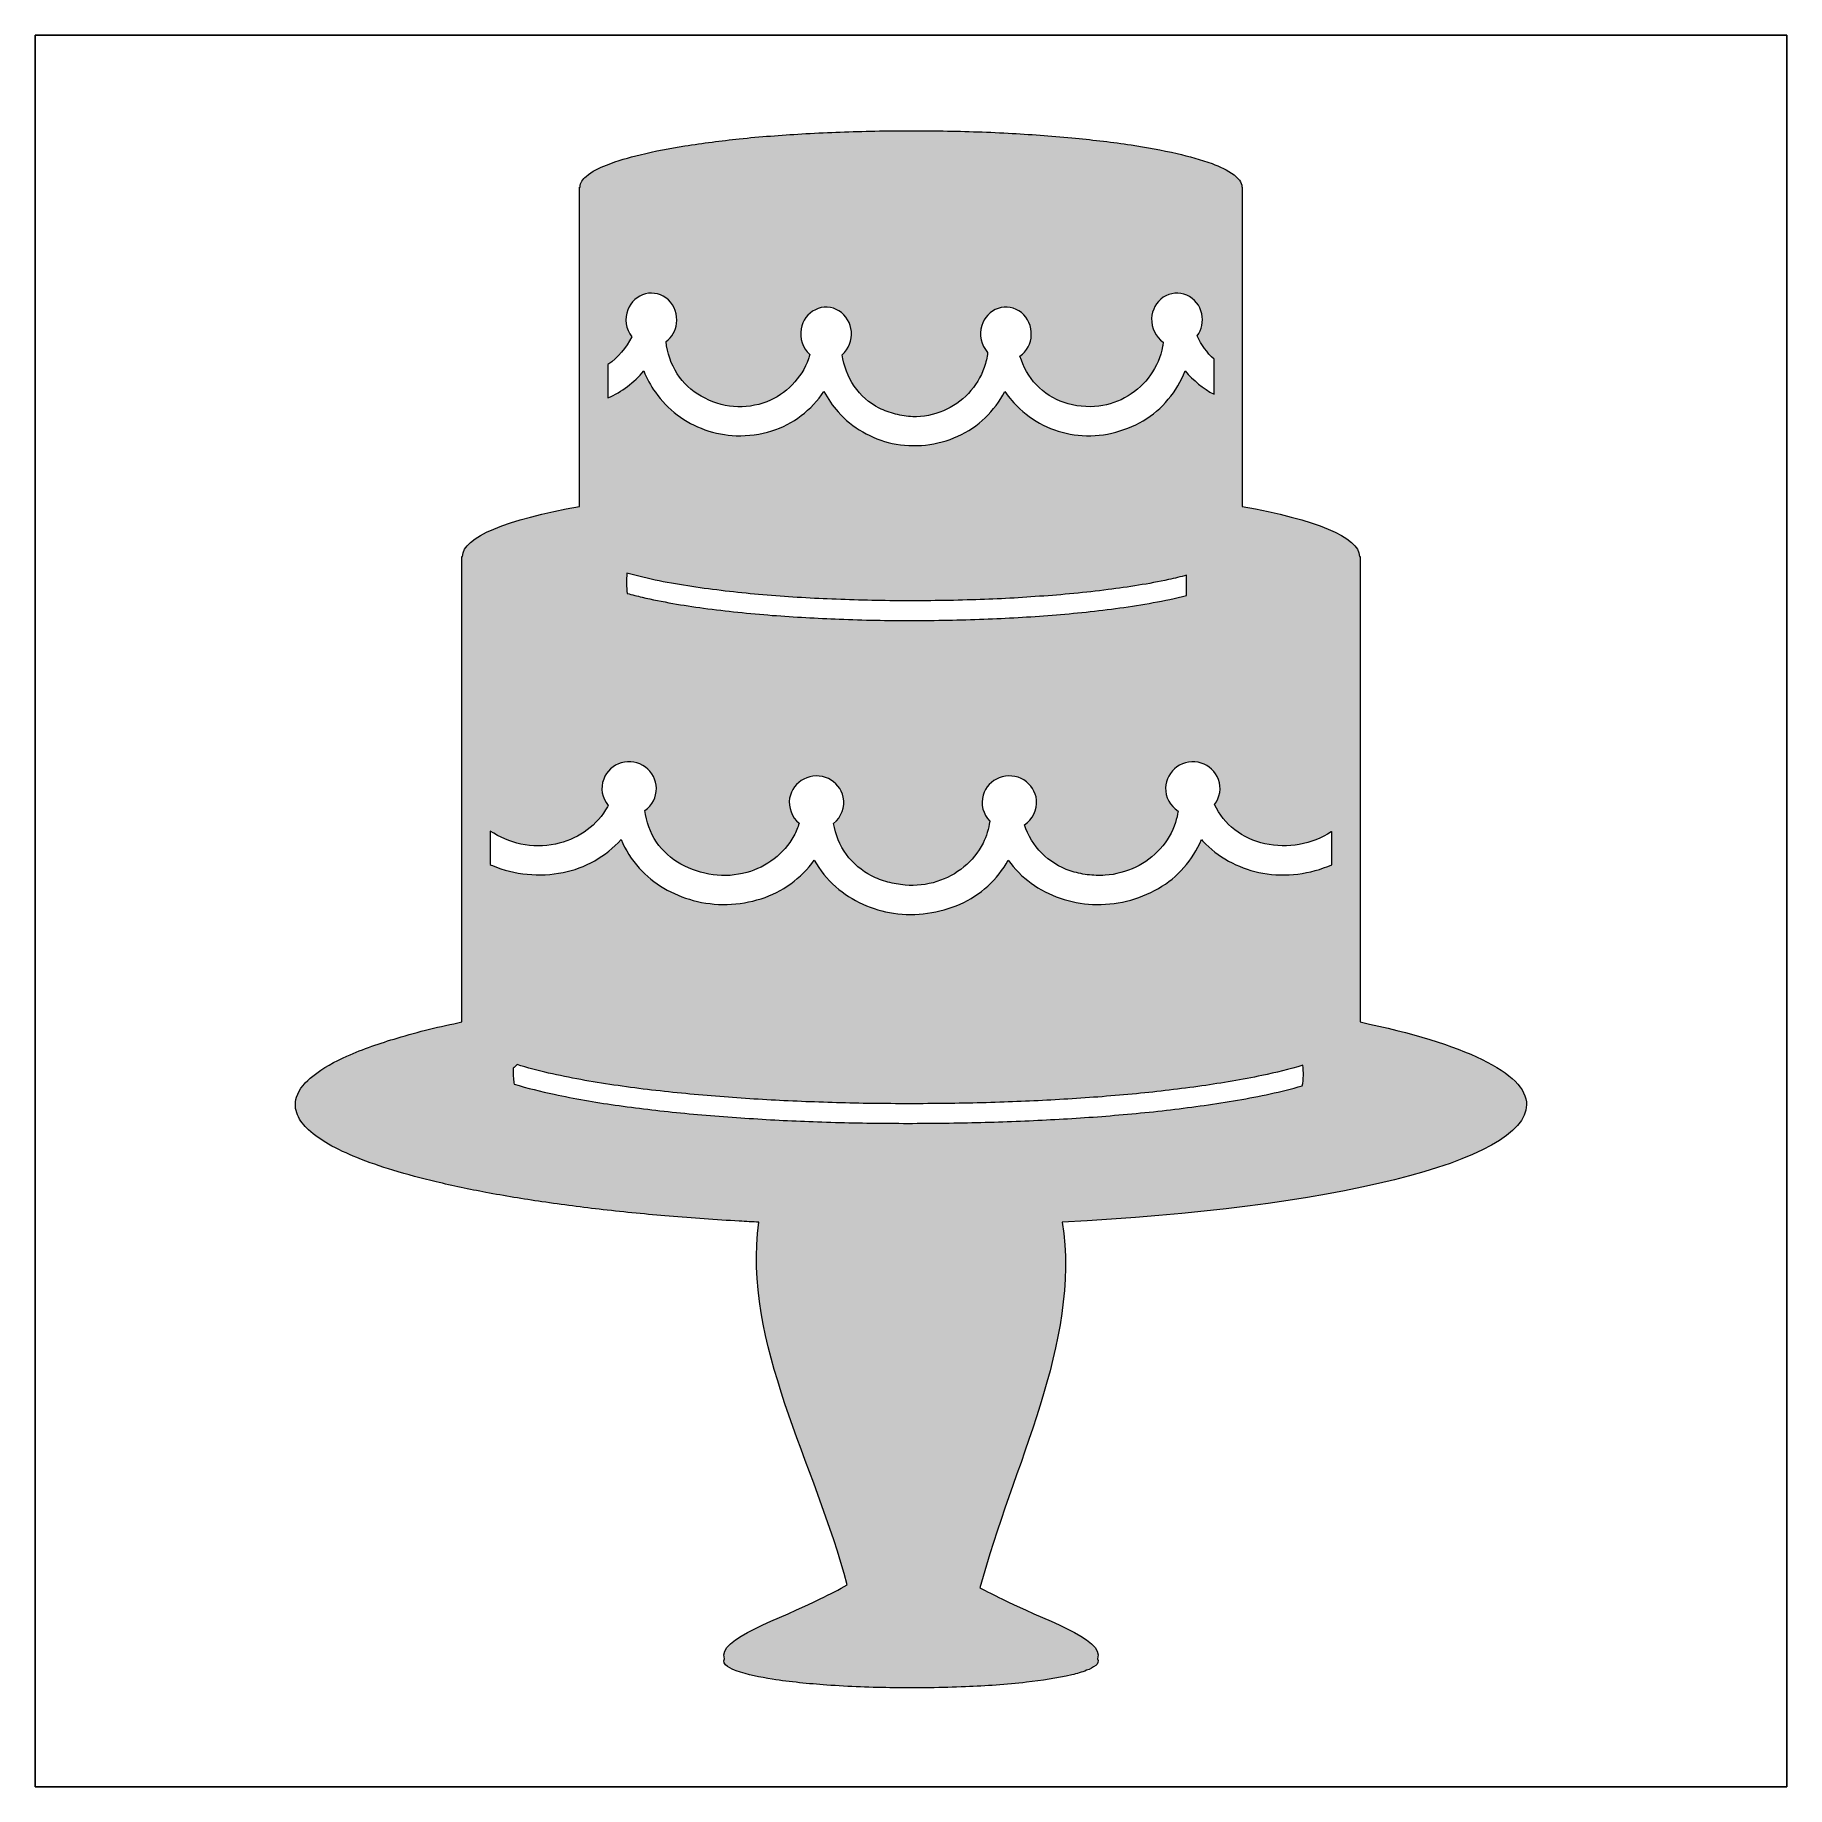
# Model space of a CAD drawing. Header units: inches. Extents: x 0 to 114, y 0 to 114.
import ezdxf

# ---------------------------------------------------------------- set-up
doc = ezdxf.new("R2010")
doc.units = ezdxf.units.IN
doc.header["$MEASUREMENT"] = 0
doc.layers.add('Image Background', color=7, linetype='Continuous')
doc.layers.add('Layer 1', color=7, linetype='Continuous')
picture_1 = doc.add_image_def('image1.png', size_in_pixel=(1350, 1350))

msp = doc.modelspace()

# ---------------------------------------------------------------- hatches: boundary and pattern name
at = {"layer": 'Layer 1', "true_color": 0x553f19}
h = msp.add_hatch(color=49, dxfattribs=at)
h.dxf.hatch_style = 2
edge = h.paths.add_edge_path()
edge.add_spline(control_points=[(86.45, 49.91), (86.45, 49.91), (86.45, 56.25), (86.45, 56.25), (86.45, 56.25), (86.45, 61.3), (86.45, 61.3), (86.45, 61.3), (86.45, 64.54), (86.45, 64.54), (86.45, 64.54), (86.45, 68.71), (86.45, 68.71), (86.45, 68.71), (86.45, 80.28), (86.45, 80.28), (86.45, 80.28), (86.41, 80.28), (86.41, 80.28), (86.41, 81.54), (83.51, 82.69), (78.76, 83.55), (78.76, 83.55), (78.76, 84.16), (78.76, 84.16), (78.76, 84.16), (78.76, 90.2), (78.76, 90.2), (78.76, 90.2), (78.76, 92.15), (78.76, 92.15), (78.76, 92.15), (78.76, 96.62), (78.76, 96.62), (78.76, 96.62), (78.76, 104.38), (78.76, 104.38), (78.76, 104.38), (78.74, 104.38), (78.74, 104.38), (78.74, 104.71), (78.48, 104.98), (78.23, 105.17), (77.8, 105.5), (77.29, 105.72), (76.79, 105.91), (76.05, 106.18), (75.28, 106.39), (74.51, 106.57), (73.52, 106.79), (72.51, 106.97), (71.51, 107.13), (70.31, 107.31), (69.1, 107.45), (67.89, 107.57), (66.52, 107.71), (65.14, 107.81), (63.76, 107.88), (62.26, 107.97), (60.75, 108.02), (59.24, 108.04), (57.66, 108.07), (56.08, 108.06), (54.5, 108.03), (53, 108), (51.51, 107.94), (50.02, 107.85), (48.66, 107.77), (47.3, 107.67), (45.95, 107.53), (44.76, 107.4), (43.57, 107.25), (42.4, 107.07), (41.42, 106.91), (40.44, 106.73), (39.48, 106.49), (38.74, 106.31), (38, 106.11), (37.29, 105.82), (36.82, 105.64), (36.34, 105.42), (35.95, 105.08), (35.75, 104.9), (35.56, 104.66), (35.56, 104.38), (35.56, 104.38), (35.53, 104.38), (35.53, 104.38), (35.53, 104.38), (35.53, 95.94), (35.53, 95.94), (35.53, 95.94), (35.53, 92.06), (35.53, 92.06), (35.53, 92.06), (35.53, 90.14), (35.53, 90.14), (35.53, 90.14), (35.53, 83.55), (35.53, 83.55), (30.78, 82.69), (27.89, 81.54), (27.89, 80.28), (27.89, 80.28), (27.85, 80.28), (27.85, 80.28), (27.85, 80.28), (27.85, 68.03), (27.85, 68.03), (27.85, 68.03), (27.85, 64.62), (27.85, 64.62), (27.85, 64.62), (27.85, 61.34), (27.85, 61.34), (27.85, 61.34), (27.85, 55.57), (27.85, 55.57), (27.85, 55.57), (27.85, 49.91), (27.85, 49.91), (26.43, 49.62), (25.02, 49.28), (23.63, 48.86), (22.51, 48.53), (21.41, 48.15), (20.35, 47.68), (19.56, 47.33), (18.79, 46.92), (18.12, 46.38), (17.67, 46.02), (17.23, 45.56), (17.06, 45), (16.94, 44.61), (16.97, 44.21), (17.12, 43.85), (17.28, 43.47), (17.55, 43.15), (17.84, 42.87), (18.24, 42.51), (18.69, 42.21), (19.15, 41.94), (19.74, 41.6), (20.36, 41.32), (21, 41.06), (21.77, 40.75), (22.56, 40.48), (23.35, 40.24), (24.28, 39.95), (25.23, 39.7), (26.17, 39.48), (27.25, 39.22), (28.34, 38.99), (29.42, 38.79), (30.63, 38.56), (31.85, 38.36), (33.07, 38.18), (34.4, 37.99), (35.73, 37.82), (37.06, 37.66), (38.5, 37.5), (39.93, 37.36), (41.37, 37.24), (42.9, 37.11), (44.42, 37), (45.95, 36.92), (46.38, 36.89), (46.81, 36.87), (47.23, 36.85), (46.11, 29.01), (50.96, 20.99), (52.98, 13.19), (52.47, 12.89), (51.89, 12.58), (51.22, 12.28), (48.75, 10.98), (44.43, 9.67), (44.99, 8.37), (44.74, 7.96), (45.49, 7.68), (45.75, 7.58), (46.5, 7.3), (47.31, 7.16), (48.1, 7.03), (49.28, 6.85), (50.46, 6.73), (51.65, 6.65), (53.11, 6.54), (54.58, 6.49), (56.05, 6.47), (57.6, 6.45), (59.16, 6.47), (60.71, 6.54), (62.04, 6.59), (63.37, 6.68), (64.69, 6.83), (65.68, 6.95), (66.67, 7.08), (67.64, 7.31), (67.97, 7.39), (68.29, 7.48), (68.61, 7.61), (68.82, 7.69), (69.03, 7.78), (69.2, 7.93), (69.33, 8.04), (69.41, 8.2), (69.31, 8.37), (69.87, 9.67), (65.55, 10.98), (63.08, 12.28), (62.55, 12.52), (62.08, 12.76), (61.65, 13), (63.73, 20.85), (68.25, 28.95), (67.02, 36.85), (84.43, 37.71), (97.31, 40.81), (97.31, 44.51), (97.31, 46.6), (93.19, 48.5), (86.45, 49.91)], knot_values=[0, 0, 0, 0, 1, 1, 1, 2, 2, 2, 3, 3, 3, 4, 4, 4, 5, 5, 5, 6, 6, 6, 7, 7, 7, 8, 8, 8, 9, 9, 9, 10, 10, 10, 11, 11, 11, 12, 12, 12, 13, 13, 13, 14, 14, 14, 15, 15, 15, 16, 16, 16, 17, 17, 17, 18, 18, 18, 19, 19, 19, 20, 20, 20, 21, 21, 21, 22, 22, 22, 23, 23, 23, 24, 24, 24, 25, 25, 25, 26, 26, 26, 27, 27, 27, 28, 28, 28, 29, 29, 29, 30, 30, 30, 31, 31, 31, 32, 32, 32, 33, 33, 33, 34, 34, 34, 35, 35, 35, 36, 36, 36, 37, 37, 37, 38, 38, 38, 39, 39, 39, 40, 40, 40, 41, 41, 41, 42, 42, 42, 43, 43, 43, 44, 44, 44, 45, 45, 45, 46, 46, 46, 47, 47, 47, 48, 48, 48, 49, 49, 49, 50, 50, 50, 51, 51, 51, 52, 52, 52, 53, 53, 53, 54, 54, 54, 55, 55, 55, 56, 56, 56, 57, 57, 57, 58, 58, 58, 59, 59, 59, 60, 60, 60, 61, 61, 61, 62, 62, 62, 63, 63, 63, 64, 64, 64, 65, 65, 65, 66, 66, 66, 67, 67, 67, 68, 68, 68, 69, 69, 69, 70, 70, 70, 71, 71, 71, 72, 72, 72, 73, 73, 73, 74, 74, 74, 74], degree=3, periodic=1)
edge = h.paths.add_edge_path()
edge.add_spline(control_points=[(38.93, 94.61), (38.54, 95.11), (38.45, 95.8), (38.68, 96.38), (38.87, 96.88), (39.3, 97.28), (39.82, 97.42), (40.35, 97.55), (40.92, 97.39), (41.32, 97.02), (41.73, 96.63), (41.93, 96.05), (41.85, 95.49), (41.8, 95.02), (41.55, 94.58), (41.17, 94.3), (41.25, 93.56), (41.49, 92.83), (41.9, 92.2), (42.29, 91.6), (42.83, 91.08), (43.47, 90.73), (44.12, 90.37), (44.84, 90.12), (45.58, 90.06), (46.31, 90), (47.05, 90.11), (47.74, 90.37), (49, 90.87), (50.01, 91.9), (50.46, 93.18), (50.49, 93.27), (50.53, 93.37), (50.55, 93.46), (50.08, 93.87), (49.87, 94.52), (49.98, 95.13), (50.08, 95.66), (50.42, 96.14), (50.91, 96.38), (51.4, 96.63), (51.99, 96.59), (52.45, 96.31), (52.92, 96.02), (53.22, 95.5), (53.26, 94.96), (53.31, 94.39), (53.09, 93.81), (52.65, 93.44), (52.77, 92.72), (53.03, 92), (53.45, 91.39), (53.86, 90.79), (54.43, 90.29), (55.08, 89.96), (55.41, 89.79), (55.78, 89.67), (56.14, 89.57), (56.51, 89.47), (56.88, 89.41), (57.26, 89.4), (57.95, 89.38), (58.63, 89.51), (59.26, 89.78), (60.5, 90.3), (61.49, 91.34), (61.93, 92.62), (62.04, 92.94), (62.11, 93.26), (62.15, 93.59), (61.72, 94.06), (61.58, 94.74), (61.77, 95.34), (61.93, 95.86), (62.32, 96.29), (62.83, 96.46), (63.35, 96.64), (63.93, 96.53), (64.35, 96.19), (64.79, 95.84), (65.02, 95.28), (65, 94.73), (64.98, 94.18), (64.71, 93.66), (64.26, 93.35), (64.48, 92.66), (64.83, 92), (65.33, 91.47), (65.83, 90.95), (66.46, 90.54), (67.14, 90.32), (67.86, 90.08), (68.65, 89.99), (69.41, 90.09), (70.08, 90.17), (70.73, 90.4), (71.31, 90.75), (72.47, 91.45), (73.31, 92.64), (73.56, 93.98), (73.58, 94.07), (73.59, 94.16), (73.61, 94.26), (73.1, 94.6), (72.82, 95.2), (72.85, 95.81), (72.88, 96.36), (73.15, 96.88), (73.61, 97.19), (74.06, 97.49), (74.65, 97.55), (75.15, 97.33), (75.65, 97.11), (76.01, 96.64), (76.12, 96.11), (76.23, 95.62), (76.13, 95.08), (75.83, 94.67), (76.09, 94.1), (76.46, 93.57), (76.92, 93.15), (76.92, 93.15), (76.92, 90.86), (76.92, 90.86), (76.21, 91.24), (75.57, 91.76), (75.04, 92.39), (74.51, 91.05), (73.54, 89.86), (72.3, 89.14), (71.02, 88.39), (69.53, 88.03), (68.05, 88.19), (66.64, 88.34), (65.29, 88.94), (64.25, 89.91), (63.88, 90.25), (63.56, 90.63), (63.28, 91.05), (62.62, 89.78), (61.53, 88.7), (60.21, 88.12), (58.86, 87.53), (57.36, 87.35), (55.92, 87.66), (54.57, 87.96), (53.32, 88.67), (52.4, 89.71), (52.04, 90.11), (51.72, 90.57), (51.47, 91.05), (50.67, 89.85), (49.45, 88.89), (48.07, 88.47), (47.32, 88.25), (46.53, 88.13), (45.75, 88.16), (45.06, 88.18), (44.36, 88.31), (43.71, 88.55), (42.41, 89.01), (41.27, 89.86), (40.47, 90.99), (40.16, 91.42), (39.91, 91.89), (39.72, 92.39), (39.08, 91.63), (38.28, 91.02), (37.38, 90.63), (37.38, 90.63), (37.38, 92.81), (37.38, 92.81), (38.04, 93.26), (38.58, 93.89), (38.93, 94.61)], knot_values=[0, 0, 0, 0, 1, 1, 1, 2, 2, 2, 3, 3, 3, 4, 4, 4, 5, 5, 5, 6, 6, 6, 7, 7, 7, 8, 8, 8, 9, 9, 9, 10, 10, 10, 11, 11, 11, 12, 12, 12, 13, 13, 13, 14, 14, 14, 15, 15, 15, 16, 16, 16, 17, 17, 17, 18, 18, 18, 19, 19, 19, 20, 20, 20, 21, 21, 21, 22, 22, 22, 23, 23, 23, 24, 24, 24, 25, 25, 25, 26, 26, 26, 27, 27, 27, 28, 28, 28, 29, 29, 29, 30, 30, 30, 31, 31, 31, 32, 32, 32, 33, 33, 33, 34, 34, 34, 35, 35, 35, 36, 36, 36, 37, 37, 37, 38, 38, 38, 39, 39, 39, 40, 40, 40, 41, 41, 41, 42, 42, 42, 43, 43, 43, 44, 44, 44, 45, 45, 45, 46, 46, 46, 47, 47, 47, 48, 48, 48, 49, 49, 49, 50, 50, 50, 51, 51, 51, 52, 52, 52, 53, 53, 53, 54, 54, 54, 55, 55, 55, 56, 56, 56, 57, 57, 57, 58, 58, 58, 58], degree=3, periodic=1)
edge = h.paths.add_edge_path()
edge.add_spline(control_points=[(75.13, 77.73), (73.69, 77.37), (72.23, 77.13), (70.77, 76.92), (69.31, 76.72), (67.84, 76.57), (66.36, 76.45), (64.88, 76.34), (63.4, 76.25), (61.91, 76.19), (60.34, 76.13), (58.77, 76.11), (57.2, 76.1), (55.62, 76.1), (54.05, 76.13), (52.47, 76.19), (51.01, 76.25), (49.56, 76.33), (48.1, 76.44), (46.6, 76.56), (45.11, 76.71), (43.62, 76.91), (42.27, 77.09), (40.93, 77.32), (39.61, 77.62), (39.29, 77.7), (38.96, 77.78), (38.64, 77.87), (38.57, 78.28), (38.57, 78.74), (38.62, 79.2), (40, 78.8), (41.43, 78.53), (42.85, 78.32), (44.3, 78.1), (45.75, 77.93), (47.21, 77.8), (48.7, 77.67), (50.19, 77.57), (51.69, 77.51), (53.24, 77.44), (54.79, 77.4), (56.35, 77.39), (57.94, 77.38), (59.53, 77.4), (61.11, 77.45), (62.59, 77.49), (64.06, 77.57), (65.53, 77.68), (67.03, 77.78), (68.52, 77.92), (70.01, 78.12), (71.33, 78.28), (72.66, 78.49), (73.96, 78.77), (74.35, 78.86), (74.74, 78.95), (75.13, 79.05), (75.13, 79.05), (75.13, 77.73), (75.13, 77.73)], knot_values=[0, 0, 0, 0, 1, 1, 1, 2, 2, 2, 3, 3, 3, 4, 4, 4, 5, 5, 5, 6, 6, 6, 7, 7, 7, 8, 8, 8, 9, 9, 9, 10, 10, 10, 11, 11, 11, 12, 12, 12, 13, 13, 13, 14, 14, 14, 15, 15, 15, 16, 16, 16, 17, 17, 17, 18, 18, 18, 19, 19, 19, 20, 20, 20, 20], degree=3, periodic=1)
edge = h.paths.add_edge_path()
edge.add_spline(control_points=[(78.46, 44.81), (77.01, 44.56), (75.56, 44.36), (74.09, 44.18), (72.6, 44.01), (71.09, 43.87), (69.59, 43.75), (68.11, 43.64), (66.63, 43.55), (65.15, 43.48), (63.62, 43.41), (62.09, 43.36), (60.55, 43.33), (58.95, 43.3), (57.35, 43.29), (55.75, 43.3), (54.18, 43.31), (52.61, 43.34), (51.04, 43.4), (49.56, 43.45), (48.08, 43.52), (46.6, 43.62), (45.1, 43.71), (43.6, 43.83), (42.11, 43.98), (40.68, 44.12), (39.26, 44.29), (37.84, 44.49), (36.51, 44.68), (35.19, 44.91), (33.88, 45.19), (33, 45.38), (32.12, 45.59), (31.25, 45.85), (31.25, 45.91), (31.24, 45.96), (31.23, 45.97), (31.2, 46.27), (31.19, 46.58), (31.19, 46.89), (31.29, 46.96), (31.38, 47.04), (31.45, 47.13), (32.81, 46.71), (34.2, 46.41), (35.6, 46.15), (37.04, 45.89), (38.49, 45.68), (39.95, 45.5), (41.43, 45.33), (42.91, 45.18), (44.4, 45.06), (45.88, 44.94), (47.37, 44.85), (48.86, 44.77), (50.38, 44.7), (51.91, 44.65), (53.44, 44.61), (55.04, 44.58), (56.64, 44.57), (58.24, 44.58), (59.81, 44.59), (61.38, 44.62), (62.94, 44.67), (64.43, 44.72), (65.91, 44.79), (67.39, 44.88), (68.88, 44.97), (70.37, 45.09), (71.86, 45.23), (73.29, 45.37), (74.71, 45.54), (76.13, 45.74), (77.44, 45.93), (78.75, 46.14), (80.05, 46.42), (80.94, 46.61), (81.84, 46.82), (82.71, 47.09), (82.77, 46.64), (82.78, 46.18), (82.67, 45.74), (81.29, 45.35), (79.88, 45.06), (78.46, 44.81)], knot_values=[0, 0, 0, 0, 1, 1, 1, 2, 2, 2, 3, 3, 3, 4, 4, 4, 5, 5, 5, 6, 6, 6, 7, 7, 7, 8, 8, 8, 9, 9, 9, 10, 10, 10, 11, 11, 11, 12, 12, 12, 13, 13, 13, 14, 14, 14, 15, 15, 15, 16, 16, 16, 17, 17, 17, 18, 18, 18, 19, 19, 19, 20, 20, 20, 21, 21, 21, 22, 22, 22, 23, 23, 23, 24, 24, 24, 25, 25, 25, 26, 26, 26, 27, 27, 27, 28, 28, 28, 28], degree=3, periodic=1)
edge = h.paths.add_edge_path()
edge.add_spline(control_points=[(80.1, 59.62), (78.71, 59.87), (77.39, 60.52), (76.38, 61.51), (76.29, 61.61), (76.19, 61.71), (76.1, 61.81), (75.55, 60.48), (74.54, 59.34), (73.29, 58.62), (72, 57.88), (70.49, 57.51), (69, 57.58), (67.56, 57.65), (66.14, 58.12), (64.98, 58.97), (64.41, 59.39), (63.91, 59.89), (63.5, 60.47), (62.8, 59.21), (61.67, 58.18), (60.35, 57.6), (59, 57.01), (57.48, 56.79), (56.01, 57.01), (54.63, 57.22), (53.3, 57.8), (52.24, 58.73), (51.68, 59.23), (51.2, 59.81), (50.84, 60.47), (49.99, 59.29), (48.75, 58.38), (47.37, 57.95), (45.94, 57.5), (44.38, 57.45), (42.94, 57.84), (41.6, 58.2), (40.35, 58.92), (39.42, 59.95), (38.92, 60.5), (38.52, 61.13), (38.23, 61.81), (37.25, 60.71), (35.89, 59.94), (34.45, 59.66), (32.91, 59.36), (31.29, 59.51), (29.84, 60.11), (29.79, 60.13), (29.74, 60.15), (29.69, 60.18), (29.69, 60.18), (29.69, 62.36), (29.69, 62.36), (30.31, 61.97), (30.98, 61.67), (31.69, 61.52), (32.44, 61.36), (33.21, 61.36), (33.96, 61.51), (35.28, 61.79), (36.51, 62.57), (37.22, 63.74), (37.28, 63.83), (37.33, 63.93), (37.39, 64.03), (36.99, 64.51), (36.87, 65.18), (37.1, 65.76), (37.3, 66.27), (37.73, 66.66), (38.25, 66.81), (38.78, 66.97), (39.37, 66.87), (39.82, 66.54), (40.26, 66.22), (40.53, 65.7), (40.54, 65.16), (40.54, 64.58), (40.26, 64.04), (39.79, 63.71), (39.88, 62.99), (40.13, 62.26), (40.54, 61.65), (40.95, 61.06), (41.51, 60.55), (42.14, 60.21), (42.79, 59.85), (43.51, 59.61), (44.24, 59.51), (44.97, 59.41), (45.72, 59.47), (46.43, 59.66), (47.72, 60.02), (48.87, 60.87), (49.51, 62.06), (49.65, 62.32), (49.76, 62.6), (49.85, 62.88), (49.37, 63.27), (49.13, 63.91), (49.23, 64.52), (49.33, 65.05), (49.68, 65.52), (50.16, 65.76), (50.65, 66.02), (51.26, 66.03), (51.76, 65.79), (52.25, 65.56), (52.61, 65.11), (52.73, 64.58), (52.86, 63.94), (52.61, 63.27), (52.1, 62.86), (52.23, 62.14), (52.5, 61.43), (52.94, 60.83), (53.36, 60.25), (53.94, 59.77), (54.58, 59.44), (54.92, 59.27), (55.27, 59.14), (55.64, 59.04), (56, 58.94), (56.38, 58.87), (56.76, 58.84), (57.46, 58.78), (58.17, 58.86), (58.84, 59.07), (60.12, 59.47), (61.24, 60.37), (61.85, 61.58), (62.07, 62.03), (62.22, 62.51), (62.29, 63.01), (61.85, 63.46), (61.68, 64.11), (61.86, 64.71), (62.01, 65.23), (62.41, 65.65), (62.91, 65.84), (63.43, 66.05), (64.04, 65.99), (64.51, 65.7), (64.97, 65.42), (65.28, 64.93), (65.34, 64.39), (65.4, 63.75), (65.09, 63.12), (64.55, 62.77), (64.79, 62.08), (65.16, 61.43), (65.68, 60.92), (66.19, 60.4), (66.84, 60.01), (67.53, 59.77), (67.89, 59.65), (68.27, 59.57), (68.65, 59.52), (69.04, 59.47), (69.43, 59.46), (69.82, 59.48), (70.51, 59.53), (71.19, 59.71), (71.81, 60.01), (73.02, 60.59), (74, 61.64), (74.41, 62.93), (74.48, 63.17), (74.54, 63.42), (74.57, 63.67), (74.06, 64), (73.74, 64.58), (73.76, 65.19), (73.77, 65.73), (74.06, 66.24), (74.5, 66.56), (74.95, 66.88), (75.55, 66.97), (76.08, 66.8), (76.59, 66.64), (77.02, 66.24), (77.21, 65.73), (77.41, 65.18), (77.31, 64.55), (76.95, 64.09), (77.27, 63.46), (77.71, 62.88), (78.27, 62.45), (78.84, 62), (79.53, 61.68), (80.24, 61.53), (81.72, 61.22), (83.3, 61.48), (84.57, 62.31), (84.58, 62.32), (84.59, 62.33), (84.6, 62.34), (84.6, 62.34), (84.6, 60.17), (84.6, 60.17), (83.2, 59.55), (81.61, 59.35), (80.1, 59.62)], knot_values=[0, 0, 0, 0, 1, 1, 1, 2, 2, 2, 3, 3, 3, 4, 4, 4, 5, 5, 5, 6, 6, 6, 7, 7, 7, 8, 8, 8, 9, 9, 9, 10, 10, 10, 11, 11, 11, 12, 12, 12, 13, 13, 13, 14, 14, 14, 15, 15, 15, 16, 16, 16, 17, 17, 17, 18, 18, 18, 19, 19, 19, 20, 20, 20, 21, 21, 21, 22, 22, 22, 23, 23, 23, 24, 24, 24, 25, 25, 25, 26, 26, 26, 27, 27, 27, 28, 28, 28, 29, 29, 29, 30, 30, 30, 31, 31, 31, 32, 32, 32, 33, 33, 33, 34, 34, 34, 35, 35, 35, 36, 36, 36, 37, 37, 37, 38, 38, 38, 39, 39, 39, 40, 40, 40, 41, 41, 41, 42, 42, 42, 43, 43, 43, 44, 44, 44, 45, 45, 45, 46, 46, 46, 47, 47, 47, 48, 48, 48, 49, 49, 49, 50, 50, 50, 51, 51, 51, 52, 52, 52, 53, 53, 53, 54, 54, 54, 55, 55, 55, 56, 56, 56, 57, 57, 57, 58, 58, 58, 59, 59, 59, 60, 60, 60, 61, 61, 61, 62, 62, 62, 63, 63, 63, 64, 64, 64, 65, 65, 65, 66, 66, 66, 67, 67, 67, 68, 68, 68, 68], degree=3, periodic=1)

# ---------------------------------------------------------------- linework, layer by layer
at = {"layer": 'Layer 1', "lineweight": 0}
for points, knots in [([(86.45, 49.91), (86.45, 49.91), (86.45, 56.25), (86.45, 56.25), (86.45, 56.25), (86.45, 61.3), (86.45, 61.3), (86.45, 61.3), (86.45, 64.54), (86.45, 64.54), (86.45, 64.54), (86.45, 68.71), (86.45, 68.71), (86.45, 68.71), (86.45, 80.28), (86.45, 80.28), (86.45, 80.28), (86.41, 80.28), (86.41, 80.28), (86.41, 81.54), (83.51, 82.69), (78.76, 83.55), (78.76, 83.55), (78.76, 84.16), (78.76, 84.16), (78.76, 84.16), (78.76, 90.2), (78.76, 90.2), (78.76, 90.2), (78.76, 92.15), (78.76, 92.15), (78.76, 92.15), (78.76, 96.62), (78.76, 96.62), (78.76, 96.62), (78.76, 104.38), (78.76, 104.38), (78.76, 104.38), (78.74, 104.38), (78.74, 104.38), (78.74, 104.71), (78.48, 104.98), (78.23, 105.17), (77.8, 105.5), (77.29, 105.72), (76.79, 105.91), (76.05, 106.18), (75.28, 106.39), (74.51, 106.57), (73.52, 106.79), (72.51, 106.97), (71.51, 107.13), (70.31, 107.31), (69.1, 107.45), (67.89, 107.57), (66.52, 107.71), (65.14, 107.81), (63.76, 107.88), (62.26, 107.97), (60.75, 108.02), (59.24, 108.04), (57.66, 108.07), (56.08, 108.06), (54.5, 108.03), (53, 108), (51.51, 107.94), (50.02, 107.85), (48.66, 107.77), (47.3, 107.67), (45.95, 107.53), (44.76, 107.4), (43.57, 107.25), (42.4, 107.07), (41.42, 106.91), (40.44, 106.73), (39.48, 106.49), (38.74, 106.31), (38, 106.11), (37.29, 105.82), (36.82, 105.64), (36.34, 105.42), (35.95, 105.08), (35.75, 104.9), (35.56, 104.66), (35.56, 104.38), (35.56, 104.38), (35.53, 104.38), (35.53, 104.38), (35.53, 104.38), (35.53, 95.94), (35.53, 95.94), (35.53, 95.94), (35.53, 92.06), (35.53, 92.06), (35.53, 92.06), (35.53, 90.14), (35.53, 90.14), (35.53, 90.14), (35.53, 83.55), (35.53, 83.55), (30.78, 82.69), (27.89, 81.54), (27.89, 80.28), (27.89, 80.28), (27.85, 80.28), (27.85, 80.28), (27.85, 80.28), (27.85, 68.03), (27.85, 68.03), (27.85, 68.03), (27.85, 64.62), (27.85, 64.62), (27.85, 64.62), (27.85, 61.34), (27.85, 61.34), (27.85, 61.34), (27.85, 55.57), (27.85, 55.57), (27.85, 55.57), (27.85, 49.91), (27.85, 49.91), (26.43, 49.62), (25.02, 49.28), (23.63, 48.86), (22.51, 48.53), (21.41, 48.15), (20.35, 47.68), (19.56, 47.33), (18.79, 46.92), (18.12, 46.38), (17.67, 46.02), (17.23, 45.56), (17.06, 45), (16.94, 44.61), (16.97, 44.21), (17.12, 43.85), (17.28, 43.47), (17.55, 43.15), (17.84, 42.87), (18.24, 42.51), (18.69, 42.21), (19.15, 41.94), (19.74, 41.6), (20.36, 41.32), (21, 41.06), (21.77, 40.75), (22.56, 40.48), (23.35, 40.24), (24.28, 39.95), (25.23, 39.7), (26.17, 39.48), (27.25, 39.22), (28.34, 38.99), (29.42, 38.79), (30.63, 38.56), (31.85, 38.36), (33.07, 38.18), (34.4, 37.99), (35.73, 37.82), (37.06, 37.66), (38.5, 37.5), (39.93, 37.36), (41.37, 37.24), (42.9, 37.11), (44.42, 37), (45.95, 36.92), (46.38, 36.89), (46.81, 36.87), (47.23, 36.85), (46.11, 29.01), (50.96, 20.99), (52.98, 13.19), (52.47, 12.89), (51.89, 12.58), (51.22, 12.28), (48.75, 10.98), (44.43, 9.67), (44.99, 8.37), (44.74, 7.96), (45.49, 7.68), (45.75, 7.58), (46.5, 7.3), (47.31, 7.16), (48.1, 7.03), (49.28, 6.85), (50.46, 6.73), (51.65, 6.65), (53.11, 6.54), (54.58, 6.49), (56.05, 6.47), (57.6, 6.45), (59.16, 6.47), (60.71, 6.54), (62.04, 6.59), (63.37, 6.68), (64.69, 6.83), (65.68, 6.95), (66.67, 7.08), (67.64, 7.31), (67.97, 7.39), (68.29, 7.48), (68.61, 7.61), (68.82, 7.69), (69.03, 7.78), (69.2, 7.93), (69.33, 8.04), (69.41, 8.2), (69.31, 8.37), (69.87, 9.67), (65.55, 10.98), (63.08, 12.28), (62.55, 12.52), (62.08, 12.76), (61.65, 13), (63.73, 20.85), (68.25, 28.95), (67.02, 36.85), (84.43, 37.71), (97.31, 40.81), (97.31, 44.51), (97.31, 46.6), (93.19, 48.5), (86.45, 49.91)], [0, 0, 0, 0, 1, 1, 1, 2, 2, 2, 3, 3, 3, 4, 4, 4, 5, 5, 5, 6, 6, 6, 7, 7, 7, 8, 8, 8, 9, 9, 9, 10, 10, 10, 11, 11, 11, 12, 12, 12, 13, 13, 13, 14, 14, 14, 15, 15, 15, 16, 16, 16, 17, 17, 17, 18, 18, 18, 19, 19, 19, 20, 20, 20, 21, 21, 21, 22, 22, 22, 23, 23, 23, 24, 24, 24, 25, 25, 25, 26, 26, 26, 27, 27, 27, 28, 28, 28, 29, 29, 29, 30, 30, 30, 31, 31, 31, 32, 32, 32, 33, 33, 33, 34, 34, 34, 35, 35, 35, 36, 36, 36, 37, 37, 37, 38, 38, 38, 39, 39, 39, 40, 40, 40, 41, 41, 41, 42, 42, 42, 43, 43, 43, 44, 44, 44, 45, 45, 45, 46, 46, 46, 47, 47, 47, 48, 48, 48, 49, 49, 49, 50, 50, 50, 51, 51, 51, 52, 52, 52, 53, 53, 53, 54, 54, 54, 55, 55, 55, 56, 56, 56, 57, 57, 57, 58, 58, 58, 59, 59, 59, 60, 60, 60, 61, 61, 61, 62, 62, 62, 63, 63, 63, 64, 64, 64, 65, 65, 65, 66, 66, 66, 67, 67, 67, 68, 68, 68, 69, 69, 69, 70, 70, 70, 71, 71, 71, 72, 72, 72, 73, 73, 73, 74, 74, 74, 74]), ([(38.93, 94.61), (38.54, 95.11), (38.45, 95.8), (38.68, 96.38), (38.87, 96.88), (39.3, 97.28), (39.82, 97.42), (40.35, 97.55), (40.92, 97.39), (41.32, 97.02), (41.73, 96.63), (41.93, 96.05), (41.85, 95.49), (41.8, 95.02), (41.55, 94.58), (41.17, 94.3), (41.25, 93.56), (41.49, 92.83), (41.9, 92.2), (42.29, 91.6), (42.83, 91.08), (43.47, 90.73), (44.12, 90.37), (44.84, 90.12), (45.58, 90.06), (46.31, 90), (47.05, 90.11), (47.74, 90.37), (49, 90.87), (50.01, 91.9), (50.46, 93.18), (50.49, 93.27), (50.53, 93.37), (50.55, 93.46), (50.08, 93.87), (49.87, 94.52), (49.98, 95.13), (50.08, 95.66), (50.42, 96.14), (50.91, 96.38), (51.4, 96.63), (51.99, 96.59), (52.45, 96.31), (52.92, 96.02), (53.22, 95.5), (53.26, 94.96), (53.31, 94.39), (53.09, 93.81), (52.65, 93.44), (52.77, 92.72), (53.03, 92), (53.45, 91.39), (53.86, 90.79), (54.43, 90.29), (55.08, 89.96), (55.41, 89.79), (55.78, 89.67), (56.14, 89.57), (56.51, 89.47), (56.88, 89.41), (57.26, 89.4), (57.95, 89.38), (58.63, 89.51), (59.26, 89.78), (60.5, 90.3), (61.49, 91.34), (61.93, 92.62), (62.04, 92.94), (62.11, 93.26), (62.15, 93.59), (61.72, 94.06), (61.58, 94.74), (61.77, 95.34), (61.93, 95.86), (62.32, 96.29), (62.83, 96.46), (63.35, 96.64), (63.93, 96.53), (64.35, 96.19), (64.79, 95.84), (65.02, 95.28), (65, 94.73), (64.98, 94.18), (64.71, 93.66), (64.26, 93.35), (64.48, 92.66), (64.83, 92), (65.33, 91.47), (65.83, 90.95), (66.46, 90.54), (67.14, 90.32), (67.86, 90.08), (68.65, 89.99), (69.41, 90.09), (70.08, 90.17), (70.73, 90.4), (71.31, 90.75), (72.47, 91.45), (73.31, 92.64), (73.56, 93.98), (73.58, 94.07), (73.59, 94.16), (73.61, 94.26), (73.1, 94.6), (72.82, 95.2), (72.85, 95.81), (72.88, 96.36), (73.15, 96.88), (73.61, 97.19), (74.06, 97.49), (74.65, 97.55), (75.15, 97.33), (75.65, 97.11), (76.01, 96.64), (76.12, 96.11), (76.23, 95.62), (76.13, 95.08), (75.83, 94.67), (76.09, 94.1), (76.46, 93.57), (76.92, 93.15), (76.92, 93.15), (76.92, 90.86), (76.92, 90.86), (76.21, 91.24), (75.57, 91.76), (75.04, 92.39), (74.51, 91.05), (73.54, 89.86), (72.3, 89.14), (71.02, 88.39), (69.53, 88.03), (68.05, 88.19), (66.64, 88.34), (65.29, 88.94), (64.25, 89.91), (63.88, 90.25), (63.56, 90.63), (63.28, 91.05), (62.62, 89.78), (61.53, 88.7), (60.21, 88.12), (58.86, 87.53), (57.36, 87.35), (55.92, 87.66), (54.57, 87.96), (53.32, 88.67), (52.4, 89.71), (52.04, 90.11), (51.72, 90.57), (51.47, 91.05), (50.67, 89.85), (49.45, 88.89), (48.07, 88.47), (47.32, 88.25), (46.53, 88.13), (45.75, 88.16), (45.06, 88.18), (44.36, 88.31), (43.71, 88.55), (42.41, 89.01), (41.27, 89.86), (40.47, 90.99), (40.16, 91.42), (39.91, 91.89), (39.72, 92.39), (39.08, 91.63), (38.28, 91.02), (37.38, 90.63), (37.38, 90.63), (37.38, 92.81), (37.38, 92.81), (38.04, 93.26), (38.58, 93.89), (38.93, 94.61)], [0, 0, 0, 0, 1, 1, 1, 2, 2, 2, 3, 3, 3, 4, 4, 4, 5, 5, 5, 6, 6, 6, 7, 7, 7, 8, 8, 8, 9, 9, 9, 10, 10, 10, 11, 11, 11, 12, 12, 12, 13, 13, 13, 14, 14, 14, 15, 15, 15, 16, 16, 16, 17, 17, 17, 18, 18, 18, 19, 19, 19, 20, 20, 20, 21, 21, 21, 22, 22, 22, 23, 23, 23, 24, 24, 24, 25, 25, 25, 26, 26, 26, 27, 27, 27, 28, 28, 28, 29, 29, 29, 30, 30, 30, 31, 31, 31, 32, 32, 32, 33, 33, 33, 34, 34, 34, 35, 35, 35, 36, 36, 36, 37, 37, 37, 38, 38, 38, 39, 39, 39, 40, 40, 40, 41, 41, 41, 42, 42, 42, 43, 43, 43, 44, 44, 44, 45, 45, 45, 46, 46, 46, 47, 47, 47, 48, 48, 48, 49, 49, 49, 50, 50, 50, 51, 51, 51, 52, 52, 52, 53, 53, 53, 54, 54, 54, 55, 55, 55, 56, 56, 56, 57, 57, 57, 58, 58, 58, 58]), ([(75.13, 77.73), (73.69, 77.37), (72.23, 77.13), (70.77, 76.92), (69.31, 76.72), (67.84, 76.57), (66.36, 76.45), (64.88, 76.34), (63.4, 76.25), (61.91, 76.19), (60.34, 76.13), (58.77, 76.11), (57.2, 76.1), (55.62, 76.1), (54.05, 76.13), (52.47, 76.19), (51.01, 76.25), (49.56, 76.33), (48.1, 76.44), (46.6, 76.56), (45.11, 76.71), (43.62, 76.91), (42.27, 77.09), (40.93, 77.32), (39.61, 77.62), (39.29, 77.7), (38.96, 77.78), (38.64, 77.87), (38.57, 78.28), (38.57, 78.74), (38.62, 79.2), (40, 78.8), (41.43, 78.53), (42.85, 78.32), (44.3, 78.1), (45.75, 77.93), (47.21, 77.8), (48.7, 77.67), (50.19, 77.57), (51.69, 77.51), (53.24, 77.44), (54.79, 77.4), (56.35, 77.39), (57.94, 77.38), (59.53, 77.4), (61.11, 77.45), (62.59, 77.49), (64.06, 77.57), (65.53, 77.68), (67.03, 77.78), (68.52, 77.92), (70.01, 78.12), (71.33, 78.28), (72.66, 78.49), (73.96, 78.77), (74.35, 78.86), (74.74, 78.95), (75.13, 79.05), (75.13, 79.05), (75.13, 77.73), (75.13, 77.73)], [0, 0, 0, 0, 1, 1, 1, 2, 2, 2, 3, 3, 3, 4, 4, 4, 5, 5, 5, 6, 6, 6, 7, 7, 7, 8, 8, 8, 9, 9, 9, 10, 10, 10, 11, 11, 11, 12, 12, 12, 13, 13, 13, 14, 14, 14, 15, 15, 15, 16, 16, 16, 17, 17, 17, 18, 18, 18, 19, 19, 19, 20, 20, 20, 20]), ([(80.1, 59.62), (78.71, 59.87), (77.39, 60.52), (76.38, 61.51), (76.29, 61.61), (76.19, 61.71), (76.1, 61.81), (75.55, 60.48), (74.54, 59.34), (73.29, 58.62), (72, 57.88), (70.49, 57.51), (69, 57.58), (67.56, 57.65), (66.14, 58.12), (64.98, 58.97), (64.41, 59.39), (63.91, 59.89), (63.5, 60.47), (62.8, 59.21), (61.67, 58.18), (60.35, 57.6), (59, 57.01), (57.48, 56.79), (56.01, 57.01), (54.63, 57.22), (53.3, 57.8), (52.24, 58.73), (51.68, 59.23), (51.2, 59.81), (50.84, 60.47), (49.99, 59.29), (48.75, 58.38), (47.37, 57.95), (45.94, 57.5), (44.38, 57.45), (42.94, 57.84), (41.6, 58.2), (40.35, 58.92), (39.42, 59.95), (38.92, 60.5), (38.52, 61.13), (38.23, 61.81), (37.25, 60.71), (35.89, 59.94), (34.45, 59.66), (32.91, 59.36), (31.29, 59.51), (29.84, 60.11), (29.79, 60.13), (29.74, 60.15), (29.69, 60.18), (29.69, 60.18), (29.69, 62.36), (29.69, 62.36), (30.31, 61.97), (30.98, 61.67), (31.69, 61.52), (32.44, 61.36), (33.21, 61.36), (33.96, 61.51), (35.28, 61.79), (36.51, 62.57), (37.22, 63.74), (37.28, 63.83), (37.33, 63.93), (37.39, 64.03), (36.99, 64.51), (36.87, 65.18), (37.1, 65.76), (37.3, 66.27), (37.73, 66.66), (38.25, 66.81), (38.78, 66.97), (39.37, 66.87), (39.82, 66.54), (40.26, 66.22), (40.53, 65.7), (40.54, 65.16), (40.54, 64.58), (40.26, 64.04), (39.79, 63.71), (39.88, 62.99), (40.13, 62.26), (40.54, 61.65), (40.95, 61.06), (41.51, 60.55), (42.14, 60.21), (42.79, 59.85), (43.51, 59.61), (44.24, 59.51), (44.97, 59.41), (45.72, 59.47), (46.43, 59.66), (47.72, 60.02), (48.87, 60.87), (49.51, 62.06), (49.65, 62.32), (49.76, 62.6), (49.85, 62.88), (49.37, 63.27), (49.13, 63.91), (49.23, 64.52), (49.33, 65.05), (49.68, 65.52), (50.16, 65.76), (50.65, 66.02), (51.26, 66.03), (51.76, 65.79), (52.25, 65.56), (52.61, 65.11), (52.73, 64.58), (52.86, 63.94), (52.61, 63.27), (52.1, 62.86), (52.23, 62.14), (52.5, 61.43), (52.94, 60.83), (53.36, 60.25), (53.94, 59.77), (54.58, 59.44), (54.92, 59.27), (55.27, 59.14), (55.64, 59.04), (56, 58.94), (56.38, 58.87), (56.76, 58.84), (57.46, 58.78), (58.17, 58.86), (58.84, 59.07), (60.12, 59.47), (61.24, 60.37), (61.85, 61.58), (62.07, 62.03), (62.22, 62.51), (62.29, 63.01), (61.85, 63.46), (61.68, 64.11), (61.86, 64.71), (62.01, 65.23), (62.41, 65.65), (62.91, 65.84), (63.43, 66.05), (64.04, 65.99), (64.51, 65.7), (64.97, 65.42), (65.28, 64.93), (65.34, 64.39), (65.4, 63.75), (65.09, 63.12), (64.55, 62.77), (64.79, 62.08), (65.16, 61.43), (65.68, 60.92), (66.19, 60.4), (66.84, 60.01), (67.53, 59.77), (67.89, 59.65), (68.27, 59.57), (68.65, 59.52), (69.04, 59.47), (69.43, 59.46), (69.82, 59.48), (70.51, 59.53), (71.19, 59.71), (71.81, 60.01), (73.02, 60.59), (74, 61.64), (74.41, 62.93), (74.48, 63.17), (74.54, 63.42), (74.57, 63.67), (74.06, 64), (73.74, 64.58), (73.76, 65.19), (73.77, 65.73), (74.06, 66.24), (74.5, 66.56), (74.95, 66.88), (75.55, 66.97), (76.08, 66.8), (76.59, 66.64), (77.02, 66.24), (77.21, 65.73), (77.41, 65.18), (77.31, 64.55), (76.95, 64.09), (77.27, 63.46), (77.71, 62.88), (78.27, 62.45), (78.84, 62), (79.53, 61.68), (80.24, 61.53), (81.72, 61.22), (83.3, 61.48), (84.57, 62.31), (84.58, 62.32), (84.59, 62.33), (84.6, 62.34), (84.6, 62.34), (84.6, 60.17), (84.6, 60.17), (83.2, 59.55), (81.61, 59.35), (80.1, 59.62)], [0, 0, 0, 0, 1, 1, 1, 2, 2, 2, 3, 3, 3, 4, 4, 4, 5, 5, 5, 6, 6, 6, 7, 7, 7, 8, 8, 8, 9, 9, 9, 10, 10, 10, 11, 11, 11, 12, 12, 12, 13, 13, 13, 14, 14, 14, 15, 15, 15, 16, 16, 16, 17, 17, 17, 18, 18, 18, 19, 19, 19, 20, 20, 20, 21, 21, 21, 22, 22, 22, 23, 23, 23, 24, 24, 24, 25, 25, 25, 26, 26, 26, 27, 27, 27, 28, 28, 28, 29, 29, 29, 30, 30, 30, 31, 31, 31, 32, 32, 32, 33, 33, 33, 34, 34, 34, 35, 35, 35, 36, 36, 36, 37, 37, 37, 38, 38, 38, 39, 39, 39, 40, 40, 40, 41, 41, 41, 42, 42, 42, 43, 43, 43, 44, 44, 44, 45, 45, 45, 46, 46, 46, 47, 47, 47, 48, 48, 48, 49, 49, 49, 50, 50, 50, 51, 51, 51, 52, 52, 52, 53, 53, 53, 54, 54, 54, 55, 55, 55, 56, 56, 56, 57, 57, 57, 58, 58, 58, 59, 59, 59, 60, 60, 60, 61, 61, 61, 62, 62, 62, 63, 63, 63, 64, 64, 64, 65, 65, 65, 66, 66, 66, 67, 67, 67, 68, 68, 68, 68]), ([(78.46, 44.81), (77.01, 44.56), (75.56, 44.36), (74.09, 44.18), (72.6, 44.01), (71.09, 43.87), (69.59, 43.75), (68.11, 43.64), (66.63, 43.55), (65.15, 43.48), (63.62, 43.41), (62.09, 43.36), (60.55, 43.33), (58.95, 43.3), (57.35, 43.29), (55.75, 43.3), (54.18, 43.31), (52.61, 43.34), (51.04, 43.4), (49.56, 43.45), (48.08, 43.52), (46.6, 43.62), (45.1, 43.71), (43.6, 43.83), (42.11, 43.98), (40.68, 44.12), (39.26, 44.29), (37.84, 44.49), (36.51, 44.68), (35.19, 44.91), (33.88, 45.19), (33, 45.38), (32.12, 45.59), (31.25, 45.85), (31.25, 45.91), (31.24, 45.96), (31.23, 45.97), (31.2, 46.27), (31.19, 46.58), (31.19, 46.89), (31.29, 46.96), (31.38, 47.04), (31.45, 47.13), (32.81, 46.71), (34.2, 46.41), (35.6, 46.15), (37.04, 45.89), (38.49, 45.68), (39.95, 45.5), (41.43, 45.33), (42.91, 45.18), (44.4, 45.06), (45.88, 44.94), (47.37, 44.85), (48.86, 44.77), (50.38, 44.7), (51.91, 44.65), (53.44, 44.61), (55.04, 44.58), (56.64, 44.57), (58.24, 44.58), (59.81, 44.59), (61.38, 44.62), (62.94, 44.67), (64.43, 44.72), (65.91, 44.79), (67.39, 44.88), (68.88, 44.97), (70.37, 45.09), (71.86, 45.23), (73.29, 45.37), (74.71, 45.54), (76.13, 45.74), (77.44, 45.93), (78.75, 46.14), (80.05, 46.42), (80.94, 46.61), (81.84, 46.82), (82.71, 47.09), (82.77, 46.64), (82.78, 46.18), (82.67, 45.74), (81.29, 45.35), (79.88, 45.06), (78.46, 44.81)], [0, 0, 0, 0, 1, 1, 1, 2, 2, 2, 3, 3, 3, 4, 4, 4, 5, 5, 5, 6, 6, 6, 7, 7, 7, 8, 8, 8, 9, 9, 9, 10, 10, 10, 11, 11, 11, 12, 12, 12, 13, 13, 13, 14, 14, 14, 15, 15, 15, 16, 16, 16, 17, 17, 17, 18, 18, 18, 19, 19, 19, 20, 20, 20, 21, 21, 21, 22, 22, 22, 23, 23, 23, 24, 24, 24, 25, 25, 25, 26, 26, 26, 27, 27, 27, 28, 28, 28, 28])]:
    msp.add_open_spline(points, degree=3, knots=knots, dxfattribs=at)

# ---------------------------------------------------------------- pictures from other files: only their frames are drawn
at = {"layer": 'Image Background'}
image = msp.add_image(picture_1, insert=(0, 0), size_in_units=(114.3, 114.3), dxfattribs=at)

doc.saveas('drawing.dxf')
